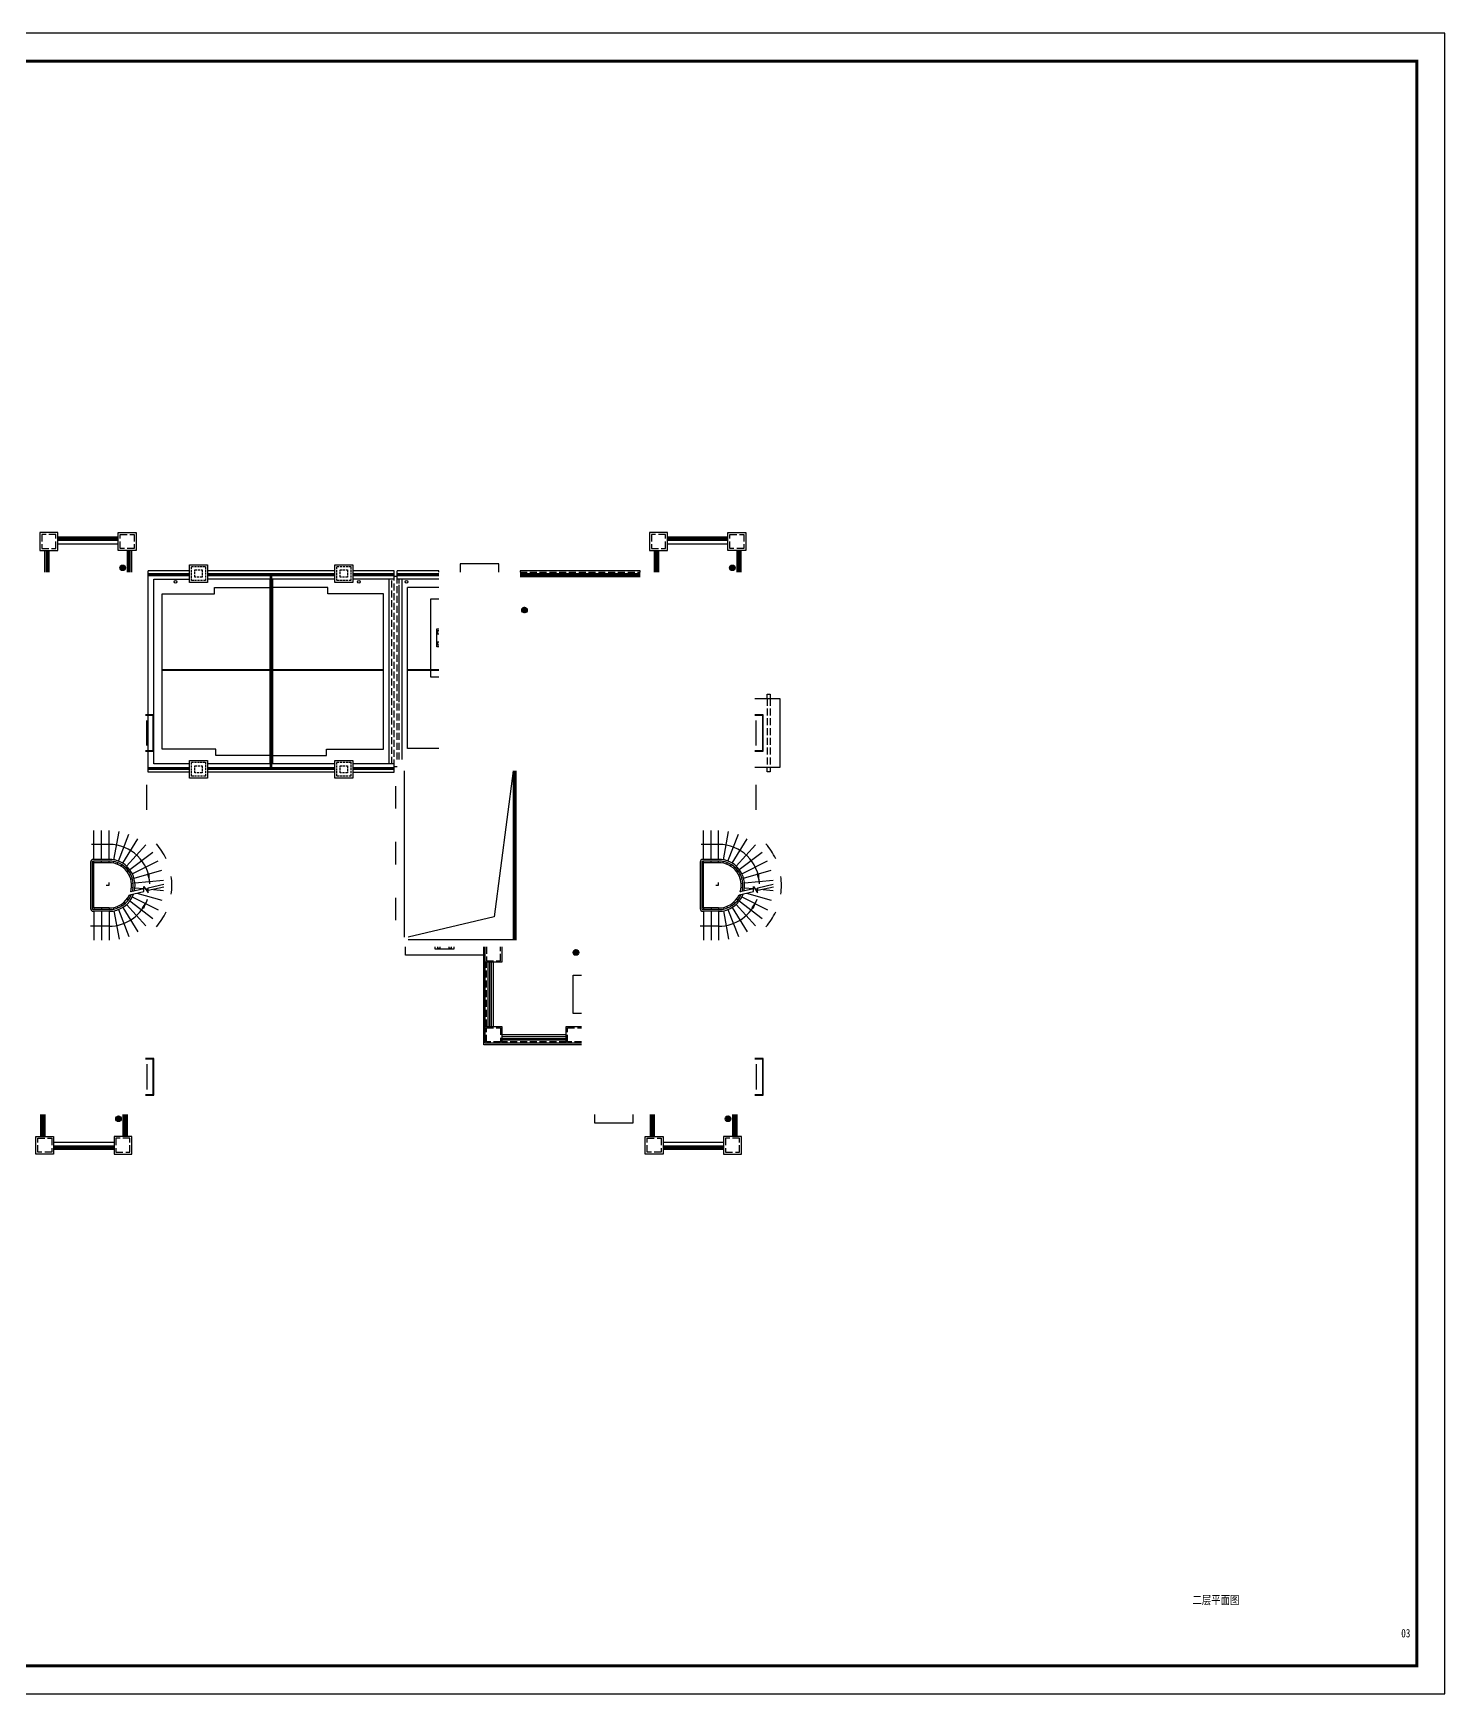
# Model space of a CAD drawing. Extents: x -34815 to 81416, y -425322 to 67478.
# Drawn here: x 30935 to 81416, y -120722 to -61322 of the extents above; entities that cross this region are included whole.
import ezdxf
from ezdxf.enums import TextEntityAlignment as Align

# ---------------------------------------------------------------- set-up
doc = ezdxf.new("R2010")
doc.units = 0
doc.header["$LTSCALE"] = 1000
doc.header["$MEASUREMENT"] = 0
doc.linetypes.add('DASH', pattern=[0.35, 0.25, -0.1])
for name, color, linetype in [('DIM_SYMB', 3, 'Continuous'), ('PUB_TITLE', 7, 'Continuous'), ('STAIR', 4, 'Continuous'), ('WINDOW', 4, 'Continuous'), ('坯担层', 7, 'Continuous'), ('填充', 5, 'Continuous')]:
    doc.layers.add(name, color=color, linetype=linetype)
doc.layers.add('WALL', color=2, linetype='Continuous', lineweight=25)
doc.layers.add('图纸内框线层', color=2, linetype='Continuous', lineweight=25)
doc.styles.add('chtb', font='')
doc.styles.get('chtb').set_extended_font_data('NSimSun')

# ---------------------------------------------------------------- blocks, each defined once
blk = doc.blocks.new('A1100图框')
at = {"layer": 'PUB_TITLE'}
blk.add_lwpolyline([(-2684, 8078), (81416, 8078), (81416, 67478), (-2684, 67478)], close=True, dxfattribs=at)
at = {"layer": 'PUB_TITLE', "const_width": 100}
blk.add_lwpolyline([(-184, 9078), (80416, 9078), (80416, 66478), (-184, 66478)], close=True, dxfattribs=at)

msp = doc.modelspace()

# ---------------------------------------------------------------- hatches: boundary and pattern name
at = {"layer": 'STAIR'}
h = msp.add_hatch(dxfattribs=at)
h.set_pattern_fill('普通砖', color=256, scale=10, style=0)
h.set_pattern_definition([(315, (98199.887, 31215.538), (-17.6776766, -17.6776766), [])])
edge = h.paths.add_edge_path()
edge.add_arc((34134, -80446), 100, 0, 360, ccw=False)
h = msp.add_hatch(dxfattribs=at)
h.set_pattern_fill('普通砖', color=256, scale=10, style=0)
h.set_pattern_definition([(315, (119999.887, 31215.538), (-17.6776766, -17.6776766), [])])
edge = h.paths.add_edge_path()
edge.add_arc((55934, -80446), 100, 0, 360, ccw=False)
h = msp.add_hatch(dxfattribs=at)
h.set_pattern_fill('普通砖', color=256, scale=10, style=0)
h.set_pattern_definition([(225, (-15560.864, 29705.538), (17.6776766, -17.6776766), [])])
edge = h.paths.add_edge_path()
edge.add_arc((48505, -81956), 100, -180, 180)
h = msp.add_hatch(dxfattribs=at)
h.set_pattern_fill('普通砖', color=256, scale=10, style=0)
h.set_pattern_definition([(315, (114410.465, 17458.858), (-17.6776766, -17.6776766), [])])
edge = h.paths.add_edge_path()
edge.add_arc((50345, -94203), 100, 0, 360, ccw=False)
h = msp.add_hatch(dxfattribs=at)
h.set_pattern_fill('普通砖', color=256, scale=10, style=0)
h.set_pattern_definition([(45, (98050.387, -211814.05), (-17.6776766, 17.6776766), [])])
edge = h.paths.add_edge_path()
edge.add_arc((33985, -100153), 100, 0, 360)
h = msp.add_hatch(dxfattribs=at)
h.set_pattern_fill('普通砖', color=256, scale=10, style=0)
h.set_pattern_definition([(45, (119850.387, -211814.05), (-17.6776766, 17.6776766), [])])
edge = h.paths.add_edge_path()
edge.add_arc((55785, -100153), 100, 0, 360)

# ---------------------------------------------------------------- linework, layer by layer
for p, q in [((55774, -79352), (53614, -79352)), ((55774, -79402), (53614, -79402)), ((53144, -79822), (53144, -80603)), ((53194, -79822), (53194, -80603)), ((53294, -79822), (53294, -80603)), ((55774, -79602), (53614, -79602)), ((56094, -79822), (56094, -80603)), ((56194, -79822), (56194, -80603)), ((56244, -79822), (56244, -80603)), ((43945, -80753), (43845, -80753)), ((57185, -85128), (57185, -84968)), ((57185, -84968), (57285, -84968)), ((57285, -84968), (57285, -85128)), ((43845, -87553), (43945, -87553)), ((48095, -87703), (47423, -92927)), ((48095, -87703), (48095, -93763)), ((48195, -87703), (48195, -93763)), ((57185, -87738), (57185, -87578)), ((57285, -87738), (57185, -87738)), ((57285, -87578), (57285, -87738)), ((33545, -91803), (33645, -91803)), ((33545, -91803), (33645, -91803)), ((33645, -91803), (33645, -91703)), ((33645, -91803), (33645, -91703)), ((47423, -92927), (44345, -93653)), ((47210, -96853), (47210, -94553)), ((47395, -96853), (47395, -94553)), ((49995, -97153), (47695, -97153)), ((49995, -97338), (47695, -97338)), ((31195, -100003), (31195, -100783)), ((31245, -100003), (31245, -100783)), ((31345, -100003), (31345, -100783)), ((34145, -100003), (34145, -100783)), ((34245, -100003), (34245, -100783)), ((34295, -100003), (34295, -100783)), ((52995, -100003), (52995, -100783)), ((53045, -100003), (53045, -100783)), ((53145, -100003), (53145, -100783)), ((55945, -100003), (55945, -100783)), ((56045, -100003), (56045, -100783)), ((56095, -100003), (56095, -100783)), ((33825, -101003), (31665, -101003)), ((33825, -101203), (31665, -101203)), ((33825, -101253), (31665, -101253)), ((55625, -101003), (53465, -101003)), ((55625, -101203), (53465, -101203)), ((55625, -101253), (53465, -101253))]:
    msp.add_line(p, q)
for points in [[(31174, -79822), (31814, -79822), (31814, -79182), (31174, -79182)], [(34614, -79822), (33974, -79822), (33974, -79182), (34614, -79182)], [(52974, -79822), (53614, -79822), (53614, -79182), (52974, -79182)], [(56414, -79822), (55774, -79822), (55774, -79182), (56414, -79182)], [(37165, -80973), (36525, -80973), (36525, -80333), (37165, -80333)], [(42365, -80973), (41725, -80973), (41725, -80333), (42365, -80333)], [(37165, -87973), (36525, -87973), (36525, -87333), (37165, -87333)], [(42365, -87973), (41725, -87973), (41725, -87333), (42365, -87333)], [(47695, -97453), (47095, -97453), (47095, -96853), (47695, -96853)], [(31025, -100783), (31665, -100783), (31665, -101423), (31025, -101423)], [(34465, -100783), (33825, -100783), (33825, -101423), (34465, -101423)], [(52825, -100783), (53465, -100783), (53465, -101423), (52825, -101423)], [(56265, -100783), (55625, -100783), (55625, -101423), (56265, -101423)]]:
    msp.add_lwpolyline(points, close=True)
at = {"linetype": 'DASH'}
for points in [[(31744, -79252), (31244, -79252), (31244, -79752), (31744, -79752)], [(34044, -79252), (34544, -79252), (34544, -79752), (34044, -79752)], [(53544, -79252), (53044, -79252), (53044, -79752), (53544, -79752)], [(55844, -79252), (56344, -79252), (56344, -79752), (55844, -79752)], [(47145, -96903), (47645, -96903), (47645, -97403), (47145, -97403)], [(31595, -101353), (31095, -101353), (31095, -100853), (31595, -100853)], [(33895, -101353), (34395, -101353), (34395, -100853), (33895, -100853)], [(53395, -101353), (52895, -101353), (52895, -100853), (53395, -100853)], [(55695, -101353), (56195, -101353), (56195, -100853), (55695, -100853)]]:
    msp.add_lwpolyline(points, close=True, dxfattribs=at)
for points in [[(47585, -80603), (47585, -80603), (47585, -80303), (46205, -80303), (46205, -80303), (46205, -80603)], [(52645, -80603), (52645, -80553), (48345, -80553), (48345, -80603)], [(48345, -80653), (52645, -80653)], [(48345, -80753), (52645, -80753)], [(44025, -85253), (44025, -81053)], [(45445, -81562), (45145, -81562), (45145, -84342), (45145, -84342), (45445, -84342)], [(56745, -87578), (57645, -87578), (57645, -85128), (56745, -85128)], [(34945, -87003), (35245, -87003), (35245, -85703), (34945, -85703)], [(34945, -86983), (35225, -86983), (35225, -85723), (34945, -85723)], [(56745, -87003), (57045, -87003), (57045, -85703), (56745, -85703)], [(56745, -86983), (57025, -86983), (57025, -85723), (56745, -85723)], [(55345, -91803), (55445, -91803), (55445, -91703)], [(55345, -91803), (55445, -91803), (55445, -91703)], [(47695, -94003), (47695, -94553), (47095, -94553), (47095, -94003)], [(50545, -96393), (50545, -96393), (50245, -96393), (50245, -95153), (50245, -95013), (50545, -95013)], [(50545, -97453), (49995, -97453), (49995, -96853), (50545, -96853)], [(34945, -99303), (35245, -99303), (35245, -98003), (34945, -98003)], [(56745, -99303), (57045, -99303), (57045, -98003), (56745, -98003)], [(34945, -99283), (35225, -99283), (35225, -98023), (34945, -98023)], [(56745, -99283), (57025, -99283), (57025, -98023), (56745, -98023)], [(51005, -100003), (51005, -100003), (51005, -100303), (52385, -100303), (52385, -100303), (52385, -100003)]]:
    msp.add_lwpolyline(points)
for points in [[(47145, -94003), (47145, -94503), (47645, -94503), (47645, -94003)], [(50545, -97403), (50045, -97403), (50045, -96903), (50545, -96903)]]:
    msp.add_lwpolyline(points, dxfattribs=at)
for centre in [(36024, -80943), (42580, -80943), (44281, -80943)]:
    msp.add_circle(centre, 50)
at = {"layer": 'DIM_SYMB'}
for p, q in [((33645, -90337), (33018, -90337)), ((55445, -90337), (54818, -90337)), ((33645, -93267), (32982, -93267)), ((55445, -93267), (54782, -93267))]:
    msp.add_line(p, q, dxfattribs=at)
for points in [[(35047, -91377, 0, 0, 0), (35047, -91377, 100, 0, 0), (35109, -91755, 0, 0, 0)], [(56847, -91377, 0, 0, 0), (56847, -91377, 100, 0, 0), (56909, -91755, 0, 0, 0)], [(34861, -92619, 0, 0, 0), (34861, -92619, 100, 0, 0), (35023, -92299, 0, 0, 0)], [(56661, -92619, 0, 0, 0), (56661, -92619, 100, 0, 0), (56823, -92299, 0, 0, 0)]]:
    msp.add_lwpolyline(points, format="xyseb", dxfattribs=at)
for centre, start, end in [((33645, -91802), 1.8582, 90), ((55445, -91802), 1.8582, 90), ((33645, -91802), 270, 340.18478), ((55445, -91802), 270, 340.18478)]:
    msp.add_arc(centre, 1465, start, end, dxfattribs=at)
at = {"layer": 'STAIR'}
for p, q in [((45445, -80603), (45445, -80553)), ((34995, -86803), (34995, -85903)), ((56795, -86803), (56795, -85903)), ((44195, -87703), (44195, -93653)), ((34995, -89103), (34995, -88203)), ((43895, -88253), (43895, -89053)), ((56795, -89103), (56795, -88203)), ((33105, -90873), (33105, -89843)), ((33375, -90873), (33375, -89843)), ((33645, -90873), (33645, -89843)), ((33645, -90873), (33645, -89843)), ((33816, -90888), (34005, -89876)), ((33981, -90935), (34353, -89975)), ((34134, -91012), (34671, -90145)), ((43895, -90252), (43895, -91052)), ((54905, -90873), (54905, -89843)), ((55175, -90873), (55175, -89843)), ((55445, -90873), (55445, -89843)), ((55445, -90873), (55445, -89843)), ((55616, -90888), (55805, -89876)), ((55781, -90935), (56153, -89975)), ((55934, -91012), (56471, -90145)), ((33645, -90873), (33085, -90873)), ((34271, -91115), (34965, -90354)), ((34387, -91242), (35209, -90621)), ((55445, -90873), (54885, -90873)), ((56071, -91115), (56765, -90354)), ((56187, -91242), (57009, -90621)), ((32985, -90973), (32985, -92633)), ((33045, -90973), (33045, -92633)), ((33645, -90933), (33085, -90933)), ((33105, -90993), (33105, -90933)), ((33645, -90993), (33105, -90993)), ((33105, -92613), (33105, -90993)), ((33375, -90993), (33375, -90933)), ((33645, -90993), (33645, -90933)), ((33645, -90993), (33645, -90933)), ((33793, -91006), (33804, -90947)), ((33937, -91047), (33959, -90991)), ((34071, -91114), (34103, -91063)), ((34190, -91204), (34231, -91160)), ((34291, -91314), (34339, -91278)), ((34370, -91442), (34423, -91415)), ((34477, -91388), (35399, -90929)), ((34539, -91548), (35530, -91266)), ((54785, -90973), (54785, -92633)), ((54845, -90973), (54845, -92633)), ((55445, -90933), (54885, -90933)), ((54905, -90993), (54905, -90933)), ((55445, -90993), (54905, -90993)), ((54905, -92613), (54905, -90993)), ((55175, -90993), (55175, -90933)), ((55445, -90993), (55445, -90933)), ((55445, -90993), (55445, -90933)), ((55593, -91006), (55604, -90947)), ((55737, -91047), (55759, -90991)), ((55871, -91114), (55903, -91063)), ((55990, -91204), (56031, -91160)), ((56091, -91314), (56139, -91278)), ((56170, -91442), (56223, -91415)), ((56277, -91388), (57199, -90929)), ((56339, -91548), (57330, -91266)), ((34378, -92146), (34888, -92029)), ((34892, -91926), (34421, -92034)), ((34424, -91581), (34481, -91565)), ((34424, -92024), (34441, -92029)), ((34451, -91728), (34511, -91722)), ((34451, -91877), (34511, -91883)), ((34571, -91717), (35596, -91622)), ((34571, -91888), (34892, -91918)), ((34888, -92029), (34895, -91842)), ((34895, -91842), (35041, -92068)), ((34947, -91923), (35046, -91932)), ((35041, -92068), (35048, -91890)), ((35604, -91865), (35044, -91993)), ((35048, -91890), (35603, -91762)), ((35234, -91950), (35596, -91983)), ((56224, -91581), (56281, -91565)), ((56224, -92024), (56241, -92029)), ((56251, -91728), (56311, -91722)), ((56251, -91877), (56311, -91883)), ((56371, -91717), (57396, -91622)), ((56371, -91888), (56692, -91918)), ((56747, -91923), (56846, -91932)), ((57034, -91950), (57396, -91983)), ((33105, -92613), (33105, -92673)), ((33645, -92613), (33105, -92613)), ((33375, -92613), (33375, -92673)), ((33645, -92613), (33645, -92673)), ((33793, -92599), (33804, -92658)), ((33937, -92558), (33959, -92614)), ((34071, -92491), (34103, -92542)), ((34134, -92593), (34671, -93461)), ((34190, -92401), (34231, -92446)), ((34271, -92490), (34965, -93251)), ((34291, -92291), (34339, -92327)), ((34370, -92164), (34423, -92190)), ((34387, -92363), (35209, -92984)), ((34477, -92217), (35399, -92676)), ((34640, -92086), (35530, -92339)), ((43895, -92252), (43895, -93052)), ((54905, -92613), (54905, -92673)), ((55445, -92613), (54905, -92613)), ((55175, -92613), (55175, -92673)), ((55445, -92613), (55445, -92673)), ((55593, -92599), (55604, -92658)), ((55737, -92558), (55759, -92614)), ((55871, -92491), (55903, -92542)), ((55934, -92593), (56471, -93461)), ((55990, -92401), (56031, -92446)), ((56071, -92490), (56765, -93251)), ((56091, -92291), (56139, -92327)), ((56170, -92164), (56223, -92190)), ((56187, -92363), (57009, -92984)), ((56277, -92217), (57199, -92676)), ((56440, -92086), (57330, -92339)), ((33645, -92673), (33085, -92673)), ((33645, -92733), (33085, -92733)), ((33105, -92733), (33105, -93763)), ((33375, -92733), (33375, -93763)), ((33645, -92733), (33645, -93763)), ((33816, -92717), (34005, -93729)), ((33981, -92670), (34353, -93630)), ((55445, -92673), (54885, -92673)), ((55445, -92733), (54885, -92733)), ((54905, -92733), (54905, -93763)), ((55175, -92733), (55175, -93763)), ((55445, -92733), (55445, -93763)), ((55616, -92717), (55805, -93729)), ((55781, -92670), (56153, -93630)), ((48095, -93753), (44345, -93753)), ((47325, -96853), (47325, -94553)), ((49995, -97223), (47695, -97223)), ((34995, -98203), (34995, -99103)), ((56795, -98203), (56795, -99103)), ((31275, -100003), (31275, -100783)), ((31315, -100003), (31315, -100783)), ((34175, -100003), (34175, -100783)), ((34215, -100003), (34215, -100783)), ((53075, -100003), (53075, -100783)), ((53115, -100003), (53115, -100783)), ((55975, -100003), (55975, -100783)), ((56015, -100003), (56015, -100783)), ((55625, -101133), (53465, -101133)), ((55625, -101173), (53465, -101173))]:
    msp.add_line(p, q, dxfattribs=at)
at = {"layer": 'STAIR', "linetype": 'DASH'}
msp.add_lwpolyline([(48345, -80603), (52645, -80603)], dxfattribs=at)
at = {"layer": 'STAIR'}
for points in [[(45445, -83277), (45445, -83277), (45364, -83277), (45364, -83277), (45364, -82627), (45364, -82627), (45445, -82627)], [(56178, -92146), (56688, -92029), (56695, -91842), (56841, -92068), (56848, -91890), (57403, -91762)], [(56692, -91926), (56221, -92034)], [(57404, -91865), (56844, -91993)], [(45974, -94003), (45974, -94003), (45974, -94083), (45394, -94083), (45314, -94083), (45314, -94003)]]:
    msp.add_lwpolyline(points, dxfattribs=at)
for centre in [(34134, -80446), (55934, -80446), (48505, -81956), (50345, -94203), (33985, -100153), (55785, -100153)]:
    msp.add_circle(centre, 100, dxfattribs=at)
for centre, radius, start, end in [((33085, -90973), 100, 90, 180), ((33645, -91803), 930, 347.52968, 90), ((33645, -91803), 2250, 24.81302, 41.18324), ((54885, -90973), 100, 90, 180), ((55445, -91803), 930, 347.52968, 90), ((55445, -91803), 2250, 24.81302, 41.18324), ((33085, -90973), 40, 90, 180), ((33645, -91803), 870, 345.63958, 90), ((33645, -91803), 810, 343.42887, 90), ((54885, -90973), 40, 90, 180), ((55445, -91803), 870, 345.63958, 90), ((55445, -91803), 810, 343.42887, 90), ((33645, -91803), 2250, 351.81435, 8.18458), ((55445, -91803), 2250, 351.81435, 8.18458), ((33085, -92633), 100, 180, 270), ((33085, -92633), 40, 180, 270), ((33645, -91803), 930, 270, 340.48765), ((33645, -91803), 870, 270, 337.94064), ((33645, -91803), 810, 270, 334.91449), ((54885, -92633), 100, 180, 270), ((54885, -92633), 40, 180, 270), ((55445, -91803), 930, 270, 340.48765), ((55445, -91803), 870, 270, 337.94064), ((55445, -91803), 810, 270, 334.91449), ((33645, -91803), 2250, 318.81676, 335.18698), ((55445, -91803), 2250, 318.81676, 335.18698)]:
    msp.add_arc(centre, radius, start, end, dxfattribs=at)
at = {"layer": 'WALL', "linetype": 'DASH', "ltscale": 0.3}
for points in [[(37095, -80903), (36595, -80903), (36595, -80403), (37095, -80403)], [(36975, -80783), (36715, -80783), (36715, -80523), (36975, -80523)], [(42295, -80903), (41795, -80903), (41795, -80403), (42295, -80403)], [(42175, -80783), (41915, -80783), (41915, -80523), (42175, -80523)], [(37095, -87903), (36595, -87903), (36595, -87403), (37095, -87403)], [(36975, -87783), (36715, -87783), (36715, -87523), (36975, -87523)], [(42295, -87903), (41795, -87903), (41795, -87403), (42295, -87403)], [(42175, -87783), (41915, -87783), (41915, -87523), (42175, -87523)]]:
    msp.add_lwpolyline(points, close=True, dxfattribs=at)
at = {"layer": 'WINDOW'}
for p, q in [((33974, -79432), (31814, -79432)), ((33974, -79472), (31814, -79472)), ((55774, -79432), (53614, -79432)), ((55774, -79472), (53614, -79472)), ((31424, -79822), (31424, -80603)), ((31464, -79822), (31464, -80603)), ((34324, -79822), (34324, -80603)), ((34364, -79822), (34364, -80603)), ((53224, -79822), (53224, -80603)), ((53264, -79822), (53264, -80603)), ((56124, -79822), (56124, -80603)), ((56164, -79822), (56164, -80603)), ((36525, -80683), (35045, -80683)), ((35045, -80723), (36525, -80723)), ((41725, -80683), (37165, -80683)), ((37165, -80723), (41725, -80723)), ((39425, -87583), (39425, -80723)), ((39465, -87583), (39465, -80723)), ((43845, -80683), (42365, -80683)), ((42365, -80723), (43845, -80723)), ((45445, -80683), (43945, -80683)), ((43945, -80723), (45445, -80723)), ((35045, -87583), (36525, -87583)), ((36525, -87623), (35045, -87623)), ((37165, -87583), (41725, -87583)), ((41725, -87623), (37165, -87623)), ((42365, -87583), (43845, -87583)), ((43845, -87623), (42365, -87623)), ((48125, -87703), (48125, -93763)), ((48165, -87703), (48165, -93763)), ((47260, -96853), (47260, -94553)), ((49995, -97288), (47695, -97288)), ((33825, -101133), (31665, -101133)), ((33825, -101173), (31665, -101173))]:
    msp.add_line(p, q, dxfattribs=at)
for points in [[(48345, -80683), (52645, -80683)], [(48345, -80723), (52645, -80723)]]:
    msp.add_lwpolyline(points, dxfattribs=at)
at = {"layer": 'WINDOW', "linetype": 'DASH', "ltscale": 0.1}
for points in [[(45445, -82702), (45395, -82702), (45395, -82802), (45445, -82802)], [(45445, -83102), (45395, -83102), (45395, -83202), (45445, -83202)], [(45394, -94003), (45394, -94053), (45494, -94053), (45494, -94003)], [(45794, -94003), (45794, -94053), (45894, -94053), (45894, -94003)]]:
    msp.add_lwpolyline(points, dxfattribs=at)
at = {"layer": '坯担层'}
for p, q in [((33974, -79352), (31814, -79352)), ((33974, -79402), (31814, -79402)), ((31344, -79822), (31344, -80603)), ((31394, -79822), (31394, -80603)), ((31494, -79822), (31494, -80603)), ((33974, -79602), (31814, -79602)), ((34294, -79822), (34294, -80603)), ((34394, -79822), (34394, -80603)), ((34444, -79822), (34444, -80603)), ((36525, -80553), (35045, -80553)), ((35045, -80653), (36525, -80653)), ((41725, -80553), (37165, -80553)), ((37165, -80653), (41725, -80653)), ((42365, -80653), (43845, -80653)), ((45445, -80553), (43945, -80553)), ((43945, -80753), (43945, -80553)), ((43945, -80653), (45445, -80653)), ((39395, -80853), (37165, -80853)), ((39395, -80853), (39395, -87453)), ((39495, -80853), (39495, -87453)), ((41725, -80853), (39495, -80853)), ((43845, -80853), (42365, -80853)), ((45445, -80853), (43945, -80853)), ((44125, -87303), (44125, -80853)), ((35045, -87653), (36525, -87653)), ((36525, -87753), (35045, -87753)), ((39395, -87453), (37165, -87453)), ((37165, -87653), (41725, -87653)), ((41725, -87753), (37165, -87753)), ((41725, -87453), (39495, -87453)), ((43845, -87453), (42365, -87453)), ((42365, -87653), (43845, -87653)), ((47095, -96853), (47095, -94553)), ((49995, -97453), (47695, -97453))]:
    msp.add_line(p, q, dxfattribs=at)
at = {"layer": '坯担层', "linetype": 'DASH'}
for p, q in [((43945, -87303), (43945, -80753)), ((44025, -87303), (44025, -80853)), ((57185, -85128), (57185, -87578)), ((57285, -85128), (57285, -87578)), ((47145, -96853), (47145, -94553)), ((49995, -97403), (47695, -97403))]:
    msp.add_line(p, q, dxfattribs=at)
at = {"layer": '坯担层'}
for points in [[(35045, -87753), (35045, -80553)], [(43845, -80753), (43845, -80553), (42365, -80553)], [(36525, -87453), (35245, -87453), (35245, -82203), (35245, -82203), (35245, -80853), (36525, -80853)], [(43665, -87453), (43665, -87453), (43665, -80853)], [(42365, -87753), (43845, -87753), (43845, -87553)], [(47034, -94003), (47034, -94003), (47034, -94303), (44254, -94303), (44254, -94303), (44254, -94003)], [(50545, -97503), (47045, -97503), (47045, -94003)]]:
    msp.add_lwpolyline(points, dxfattribs=at)
at = {"layer": '坯担层', "linetype": 'DASH'}
for points in [[(43845, -87553), (43845, -80753)], [(43765, -87453), (43765, -80853)]]:
    msp.add_lwpolyline(points, dxfattribs=at)
at = {"layer": '填充'}
for p, q in [((45445, -81153), (44325, -81153)), ((39395, -84091), (35545, -84091)), ((39395, -84121), (35545, -84121)), ((43465, -84091), (39495, -84091)), ((43465, -84121), (39495, -84121)), ((45445, -84091), (44325, -84091)), ((45445, -84121), (44325, -84121))]:
    msp.add_line(p, q, dxfattribs=at)
for points in [[(39395, -87153), (37465, -87153), (37465, -86933), (35825, -86933), (35825, -86933), (35545, -86933), (35545, -82603), (35545, -82603), (35545, -81373), (35545, -81373), (35545, -81373), (37415, -81373), (37415, -81153), (39395, -81153)], [(39495, -87153), (41425, -87153), (41425, -86933), (43465, -86933), (43465, -85153), (43465, -85153), (43465, -81373), (42715, -81373), (42715, -81373), (41475, -81373), (41475, -81153), (39495, -81153)], [(44325, -86903), (44325, -81153)], [(45445, -86903), (44325, -86903)]]:
    msp.add_lwpolyline(points, dxfattribs=at)

# ---------------------------------------------------------------- block references
msp.add_blockref('A1100图框', (0, -128800))

# ---------------------------------------------------------------- texts
at = {"layer": '图纸内框线层', "color": 0, "style": 'chtb', "width": 0.8}
msp.add_text('二层平面图', height=300, dxfattribs=at).set_placement((72392, -117517))
msp.add_text('03', height=300, dxfattribs=at).set_placement((80022, -118704), align=Align.CENTER)

doc.saveas('drawing.dxf')
